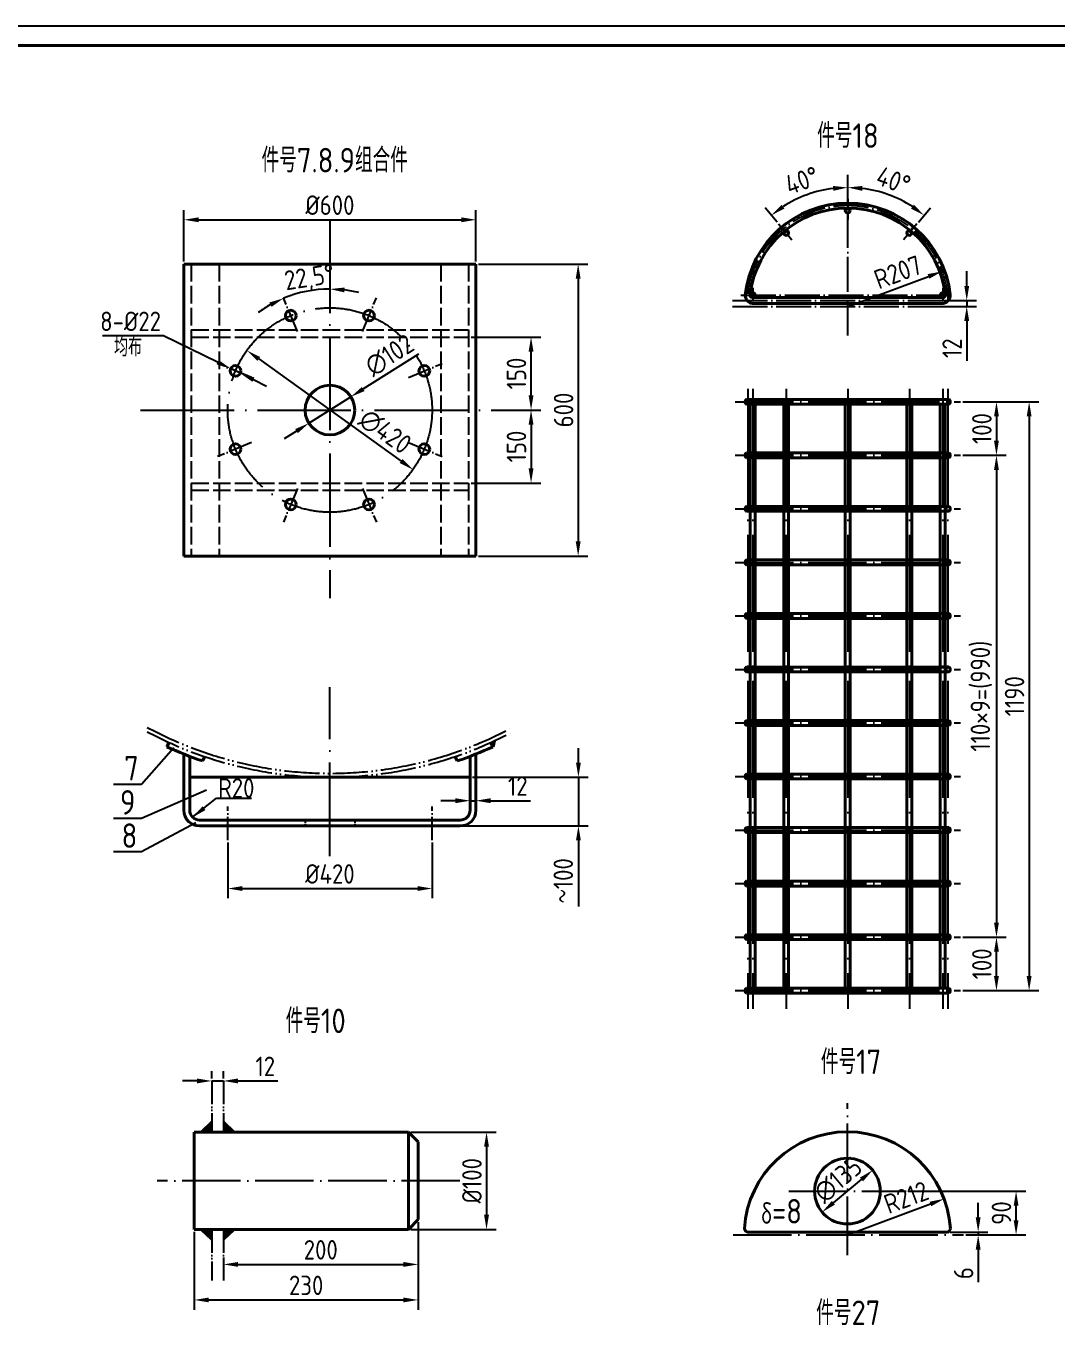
# Model space of a CAD drawing. Header units: millimetres. Extents: x 6220 to 53600, y -8031 to 13822.
# Drawn here: x 19425 to 21543, y -1611 to 1058 of the extents above; entities that cross this region are included whole.
import ezdxf

# ---------------------------------------------------------------- set-up
doc = ezdxf.new("R2010")
doc.units = ezdxf.units.MM
for name, pattern in [('ACAD_ISO02W100', [15, 12, -3]), ('ACAD_ISO04W100', [30, 24, -3, 0, -3]), ('ACAD_ISO05W100', [33, 24, -3, 0, -3, 0, -3])]:
    doc.linetypes.add(name, pattern=pattern)
for name, color, linetype in [('2', 3, 'Continuous'), ('双点画线', 7, 'ACAD_ISO05W100'), ('标注线', 1, 'Continuous'), ('虚线', 3, 'ACAD_ISO02W100'), ('轴线', 5, 'ACAD_ISO04W100')]:
    doc.layers.add(name, color=color, linetype=linetype)
doc.layers.add('粗线', color=7, linetype='Continuous', lineweight=40)
doc.layers.add('轮廓线', color=7, linetype='Continuous', lineweight=40)
doc.styles.add('GB', font='gbenor.shx', dxfattribs={"bigfont": 'gbcbig.shx'})
doc.dimstyles.new('ISO-25', dxfattribs={"dimtxt": 40, "dimasz": 30, "dimexe": 20, "dimexo": 5, "dimgap": 10, "dimtad": 1, "dimtxsty": 'GB', "dimcen": 2.5, "dimadec": 0, "dimazin": 0, "dimtfac": 1, "dimtmove": 0, "dimatfit": 0, "dimfxl": 0, "dimarcsym": 0})

# ---------------------------------------------------------------- blocks, each defined once
blk = doc.blocks.new('*D2')
at = {"layer": 'Defpoints', "color": 0}
for p in [(21307.3, 554), (21113.2, 482.1)]:
    blk.add_point(p, dxfattribs=at)
at = {"layer": '标注线', "color": 0, "lineweight": -2}
blk.add_line((21113.2, 482.1), (21279.2, 543.6), dxfattribs=at)
at = {"layer": '标注线', "color": 0}
blk.add_solid([(21277.5, 548.3), (21280.9, 538.9), (21307.3, 554)], dxfattribs=at)
at = {"layer": '标注线', "color": 0, "insert": (21216.3, 552.3), "char_height": 40, "attachment_point": 5, "rotation": 20.3436, "style": 'GB'}
blk.add_mtext('R207', dxfattribs=at)
blk = doc.blocks.new('*D3')
at = {"layer": 'Defpoints', "color": 0}
for p in [(21301.1, 494.1), (21301.1, 482.1), (21357.7, 494.1)]:
    blk.add_point(p, dxfattribs=at)
at = {"layer": '标注线', "color": 0, "lineweight": -2}
for p, q in [((21357.7, 524.1), (21357.7, 554.1)), ((21306.1, 494.1), (21377.7, 494.1)), ((21306.1, 482.1), (21377.7, 482.1)), ((21357.7, 494.1), (21357.7, 482.1)), ((21357.7, 452.1), (21357.7, 370.1))]:
    blk.add_line(p, q, dxfattribs=at)
at = {"layer": '标注线', "color": 0}
for points in [[(21352.7, 524.1), (21362.7, 524.1), (21357.7, 494.1)], [(21352.7, 452.1), (21362.7, 452.1), (21357.7, 482.1)]]:
    blk.add_solid(points, dxfattribs=at)
at = {"layer": '标注线', "color": 0, "insert": (21327.7, 396.1), "char_height": 40, "attachment_point": 5, "rotation": 90, "style": 'GB'}
blk.add_mtext('12', dxfattribs=at)
blk = doc.blocks.new('*D29')
at = {"layer": 'Defpoints', "color": 0}
for p in [(21113.2, 752.6), (21056.9, 719.7), (20971.2, 651.4), (20998.6, 618.6), (21113.2, 422)]:
    blk.add_point(p, dxfattribs=at)
at = {"layer": '标注线', "color": 0, "lineweight": -2}
blk.add_line((20968, 655.2), (20943.4, 684.5), dxfattribs=at)
blk.add_arc((21113.2, 482.1), 244.2, 97.0421, 122.9579, dxfattribs=at)
at = {"layer": '标注线', "color": 0}
for points in [[(21083, 729.5), (21083.6, 719.5), (21113.2, 726.3)], [(20983.3, 683), (20977.4, 691), (20956.2, 669.2)]]:
    blk.add_solid(points, dxfattribs=at)
at = {"layer": '标注线', "color": 0, "insert": (21019.1, 740.8), "char_height": 40, "attachment_point": 5, "rotation": 20, "style": 'GB'}
blk.add_mtext('40°', dxfattribs=at)
blk = doc.blocks.new('*D30')
at = {"layer": 'Defpoints', "color": 0}
for p in [(21113.2, 752.6), (21222.8, 700.3), (21255.3, 651.4), (21227.8, 618.6), (21113.2, 422)]:
    blk.add_point(p, dxfattribs=at)
at = {"layer": '标注线', "color": 0, "lineweight": -2}
blk.add_line((21258.5, 655.2), (21283.1, 684.5), dxfattribs=at)
blk.add_arc((21113.2, 482.1), 244.2, 57.0421, 82.9579, dxfattribs=at)
at = {"layer": '标注线', "color": 0}
for points in [[(21142.9, 719.5), (21143.5, 729.5), (21113.2, 726.3)], [(21249.1, 691), (21243.1, 683), (21270.2, 669.2)]]:
    blk.add_solid(points, dxfattribs=at)
at = {"layer": '标注线', "color": 0, "insert": (21207.4, 740.8), "char_height": 40, "attachment_point": 5, "rotation": 340, "style": 'GB'}
blk.add_mtext('40°', dxfattribs=at)
blk = doc.blocks.new('*D31')
at = {"layer": 'Defpoints', "color": 0}
for p in [(21344.6, 286), (21344.6, 176), (21418.8, 176)]:
    blk.add_point(p, dxfattribs=at)
at = {"layer": '标注线', "color": 0, "lineweight": -2}
for p, q in [((21349.6, 286), (21438.8, 286)), ((21418.8, 256), (21418.8, 206)), ((21349.6, 176), (21438.8, 176))]:
    blk.add_line(p, q, dxfattribs=at)
at = {"layer": '标注线', "color": 0}
for points in [[(21413.8, 256), (21423.8, 256), (21418.8, 286)], [(21413.8, 206), (21423.8, 206), (21418.8, 176)]]:
    blk.add_solid(points, dxfattribs=at)
at = {"layer": '标注线', "color": 0, "insert": (21388.8, 231), "char_height": 40, "attachment_point": 5, "rotation": 90, "style": 'GB'}
blk.add_mtext('100', dxfattribs=at)
blk = doc.blocks.new('*D32')
at = {"layer": 'Defpoints', "color": 0}
for p in [(21344.6, -814), (21418.8, -814), (21344.6, -924)]:
    blk.add_point(p, dxfattribs=at)
at = {"layer": '标注线', "color": 0, "lineweight": -2}
for p, q in [((21349.6, -814), (21438.8, -814)), ((21418.8, -894), (21418.8, -844)), ((21349.6, -924), (21438.8, -924))]:
    blk.add_line(p, q, dxfattribs=at)
at = {"layer": '标注线', "color": 0}
for points in [[(21413.8, -844), (21423.8, -844), (21418.8, -814)], [(21413.8, -894), (21423.8, -894), (21418.8, -924)]]:
    blk.add_solid(points, dxfattribs=at)
at = {"layer": '标注线', "color": 0, "insert": (21388.8, -869), "char_height": 40, "attachment_point": 5, "rotation": 90, "style": 'GB'}
blk.add_mtext('100', dxfattribs=at)
blk = doc.blocks.new('*D33')
at = {"layer": 'Defpoints', "color": 0}
for p in [(21344.6, 176), (21344.6, -814), (21418.8, -814)]:
    blk.add_point(p, dxfattribs=at)
at = {"layer": '标注线', "color": 0, "lineweight": -2}
for p, q in [((21349.6, 176), (21438.8, 176)), ((21418.8, 146), (21418.8, -784)), ((21349.6, -814), (21438.8, -814))]:
    blk.add_line(p, q, dxfattribs=at)
at = {"layer": '标注线', "color": 0}
for points in [[(21413.8, 146), (21423.8, 146), (21418.8, 176)], [(21413.8, -784), (21423.8, -784), (21418.8, -814)]]:
    blk.add_solid(points, dxfattribs=at)
at = {"layer": '标注线', "color": 0, "insert": (21387.7, -319), "char_height": 40, "attachment_point": 5, "rotation": 90, "style": 'GB'}
blk.add_mtext('110×9=(990)', dxfattribs=at)
blk = doc.blocks.new('*D34')
at = {"layer": 'Defpoints', "color": 0}
for p in [(21344.6, 286), (21344.6, -924), (21485.9, -924)]:
    blk.add_point(p, dxfattribs=at)
at = {"layer": '标注线', "color": 0, "lineweight": -2}
for p, q in [((21349.6, 286), (21505.9, 286)), ((21485.9, 256), (21485.9, -894)), ((21349.6, -924), (21505.9, -924))]:
    blk.add_line(p, q, dxfattribs=at)
at = {"layer": '标注线', "color": 0}
for points in [[(21480.9, 256), (21490.9, 256), (21485.9, 286)], [(21480.9, -894), (21490.9, -894), (21485.9, -924)]]:
    blk.add_solid(points, dxfattribs=at)
at = {"layer": '标注线', "color": 0, "insert": (21455.9, -319), "char_height": 40, "attachment_point": 5, "rotation": 90, "style": 'GB'}
blk.add_mtext('1190', dxfattribs=at)
blk = doc.blocks.new('*D35')
at = {"layer": 'Defpoints', "color": 0}
for p in [(20349.2, 660), (19749.2, 569.1), (20349.2, 569.1)]:
    blk.add_point(p, dxfattribs=at)
at = {"layer": '标注线', "color": 0, "lineweight": -2}
for p, q in [((19749.2, 574.1), (19749.2, 680)), ((20349.2, 574.1), (20349.2, 680)), ((19779.2, 660), (20319.2, 660))]:
    blk.add_line(p, q, dxfattribs=at)
at = {"layer": '标注线', "color": 0}
for points in [[(19779.2, 665), (19779.2, 655), (19749.2, 660)], [(20319.2, 665), (20319.2, 655), (20349.2, 660)]]:
    blk.add_solid(points, dxfattribs=at)
at = {"layer": '标注线', "color": 0, "insert": (20049.2, 690), "char_height": 40, "attachment_point": 5, "style": 'GB'}
blk.add_mtext('%%c600', dxfattribs=at)
blk = doc.blocks.new('*D36')
at = {"layer": 'Defpoints', "color": 0}
for p in [(20334.2, 419.1), (20462.5, 419.1), (20385.9, 269.1)]:
    blk.add_point(p, dxfattribs=at)
at = {"layer": '标注线', "color": 0, "lineweight": -2}
for p, q in [((20339.2, 419.1), (20482.5, 419.1)), ((20462.5, 299.1), (20462.5, 389.1)), ((20390.9, 269.1), (20482.5, 269.1))]:
    blk.add_line(p, q, dxfattribs=at)
at = {"layer": '标注线', "color": 0}
for points in [[(20457.5, 389.1), (20467.5, 389.1), (20462.5, 419.1)], [(20457.5, 299.1), (20467.5, 299.1), (20462.5, 269.1)]]:
    blk.add_solid(points, dxfattribs=at)
at = {"layer": '标注线', "color": 0, "insert": (20432.5, 344.1), "char_height": 40, "attachment_point": 5, "rotation": 90, "style": 'GB'}
blk.add_mtext('150', dxfattribs=at)
blk = doc.blocks.new('*D37')
at = {"layer": 'Defpoints', "color": 0}
for p in [(20385.9, 269.1), (20334.2, 119.1), (20462.5, 119.1)]:
    blk.add_point(p, dxfattribs=at)
at = {"layer": '标注线', "color": 0, "lineweight": -2}
for p, q in [((20390.9, 269.1), (20482.5, 269.1)), ((20462.5, 239.1), (20462.5, 149.1)), ((20339.2, 119.1), (20482.5, 119.1))]:
    blk.add_line(p, q, dxfattribs=at)
at = {"layer": '标注线', "color": 0}
for points in [[(20457.5, 239.1), (20467.5, 239.1), (20462.5, 269.1)], [(20457.5, 149.1), (20467.5, 149.1), (20462.5, 119.1)]]:
    blk.add_solid(points, dxfattribs=at)
at = {"layer": '标注线', "color": 0, "insert": (20432.5, 194.1), "char_height": 40, "attachment_point": 5, "rotation": 90, "style": 'GB'}
blk.add_mtext('150', dxfattribs=at)
blk = doc.blocks.new('*D38')
at = {"layer": 'Defpoints', "color": 0}
for p in [(20349.2, 569.1), (20349.2, -30.9), (20559.3, -30.9)]:
    blk.add_point(p, dxfattribs=at)
at = {"layer": '标注线', "color": 0, "lineweight": -2}
for p, q in [((20354.2, 569.1), (20579.3, 569.1)), ((20559.3, 539.1), (20559.3, -0.9)), ((20354.2, -30.9), (20579.3, -30.9))]:
    blk.add_line(p, q, dxfattribs=at)
at = {"layer": '标注线', "color": 0}
for points in [[(20554.3, 539.1), (20564.3, 539.1), (20559.3, 569.1)], [(20554.3, -0.9), (20564.3, -0.9), (20559.3, -30.9)]]:
    blk.add_solid(points, dxfattribs=at)
at = {"layer": '标注线', "color": 0, "insert": (20529.3, 269.1), "char_height": 40, "attachment_point": 5, "rotation": 90, "style": 'GB'}
blk.add_mtext('600', dxfattribs=at)
blk = doc.blocks.new('*D39')
at = {"layer": 'Defpoints', "color": 0}
for p in [(19878.6, 391.5), (20219.8, 146.7)]:
    blk.add_point(p, dxfattribs=at)
at = {"layer": '标注线', "color": 0, "lineweight": -2}
blk.add_line((19902.9, 374), (20195.4, 164.1), dxfattribs=at)
at = {"layer": '标注线', "color": 0}
for points in [[(19905.8, 378.1), (19900, 369.9), (19878.6, 391.5)], [(20198.3, 168.2), (20192.5, 160.1), (20219.8, 146.7)]]:
    blk.add_solid(points, dxfattribs=at)
at = {"layer": '标注线', "color": 0, "insert": (20162.7, 224.6), "char_height": 40, "attachment_point": 5, "rotation": 324.3409, "style": 'GB'}
blk.add_mtext('∅420', dxfattribs=at)
blk = doc.blocks.new('*D40')
at = {"layer": 'Defpoints', "color": 0}
for p in [(20092.3, 296.3), (20006, 241.9)]:
    blk.add_point(p, dxfattribs=at)
at = {"layer": '标注线', "color": 0, "lineweight": -2}
for p, q in [((20117.7, 312.3), (20232.2, 384.4)), ((20006, 241.9), (20092.3, 296.3)), ((19980.7, 225.9), (19955.3, 209.9))]:
    blk.add_line(p, q, dxfattribs=at)
at = {"layer": '标注线', "color": 0}
for points in [[(20115, 316.5), (20120.4, 308), (20092.3, 296.3)], [(19978, 230.1), (19983.3, 221.6), (20006, 241.9)]]:
    blk.add_solid(points, dxfattribs=at)
at = {"layer": '标注线', "color": 0, "insert": (20171.6, 381.7), "char_height": 40, "attachment_point": 5, "rotation": 32.2264, "style": 'GB'}
blk.add_mtext('∅102', dxfattribs=at)
blk = doc.blocks.new('*D41')
at = {"layer": 'Defpoints', "color": 0}
for p in [(19845.3, 354.2), (19865.1, 344.6)]:
    blk.add_point(p, dxfattribs=at)
at = {"layer": '标注线', "color": 0, "lineweight": -2}
for p, q in [((19707.3, 421.3), (19582, 421.3)), ((19818.3, 367.4), (19707.3, 421.3)), ((19865.1, 344.6), (19845.3, 354.2)), ((19892, 331.5), (19919, 318.4))]:
    blk.add_line(p, q, dxfattribs=at)
at = {"layer": '标注线', "color": 0}
for points in [[(19820.5, 371.9), (19816.1, 362.9), (19845.3, 354.2)], [(19894.2, 336), (19889.9, 327), (19865.1, 344.6)]]:
    blk.add_solid(points, dxfattribs=at)
at = {"layer": '标注线', "color": 0, "insert": (19639.6, 451.3), "char_height": 40, "attachment_point": 5, "style": 'GB'}
blk.add_mtext('8-%%c22', dxfattribs=at)
blk = doc.blocks.new('*D43')
at = {"layer": 'Defpoints', "color": 0}
for p in [(20337.2, -533.7), (20349.2, -533.7), (20349.2, -533.7)]:
    blk.add_point(p, dxfattribs=at)
at = {"layer": '标注线', "color": 0, "lineweight": -2}
for p, q in [((20307.2, -533.7), (20277.2, -533.7)), ((20337.2, -528.7), (20337.2, -513.7)), ((20337.2, -533.7), (20349.2, -533.7)), ((20349.2, -528.7), (20349.2, -513.7)), ((20379.2, -533.7), (20461.2, -533.7))]:
    blk.add_line(p, q, dxfattribs=at)
at = {"layer": '标注线', "color": 0}
for points in [[(20307.2, -528.7), (20307.2, -538.7), (20337.2, -533.7)], [(20379.2, -528.7), (20379.2, -538.7), (20349.2, -533.7)]]:
    blk.add_solid(points, dxfattribs=at)
at = {"layer": '标注线', "color": 0, "insert": (20435.2, -503.7), "char_height": 40, "attachment_point": 5, "style": 'GB'}
blk.add_mtext('12', dxfattribs=at)
blk = doc.blocks.new('*D44')
at = {"layer": 'Defpoints', "color": 0}
for p in [(20337.2, -485.5), (20317.2, -585.5), (20559.8, -585.5)]:
    blk.add_point(p, dxfattribs=at)
at = {"layer": '标注线', "color": 0, "lineweight": -2}
for p, q in [((20559.8, -455.5), (20559.8, -425.5)), ((20342.2, -485.5), (20579.8, -485.5)), ((20559.8, -485.5), (20559.8, -585.5)), ((20322.2, -585.5), (20579.8, -585.5)), ((20559.8, -615.5), (20559.8, -750.8))]:
    blk.add_line(p, q, dxfattribs=at)
at = {"layer": '标注线', "color": 0}
for points in [[(20554.8, -455.5), (20564.8, -455.5), (20559.8, -485.5)], [(20554.8, -615.5), (20564.8, -615.5), (20559.8, -585.5)]]:
    blk.add_solid(points, dxfattribs=at)
at = {"layer": '标注线', "color": 0, "insert": (20528.7, -698.1), "char_height": 40, "attachment_point": 5, "rotation": 90, "style": 'GB'}
blk.add_mtext('～100', dxfattribs=at)
blk = doc.blocks.new('*D45')
at = {"layer": 'Defpoints', "color": 0}
for p in [(19839.2, -614.6), (20259.2, -614.6), (20259.2, -714.2)]:
    blk.add_point(p, dxfattribs=at)
at = {"layer": '标注线', "color": 0, "lineweight": -2}
for p, q in [((19839.2, -619.6), (19839.2, -734.2)), ((20259.2, -619.6), (20259.2, -734.2)), ((19869.2, -714.2), (20229.2, -714.2))]:
    blk.add_line(p, q, dxfattribs=at)
at = {"layer": '标注线', "color": 0}
for points in [[(19869.2, -709.2), (19869.2, -719.2), (19839.2, -714.2)], [(20229.2, -709.2), (20229.2, -719.2), (20259.2, -714.2)]]:
    blk.add_solid(points, dxfattribs=at)
at = {"layer": '标注线', "color": 0, "insert": (20049.2, -684.2), "char_height": 40, "attachment_point": 5, "style": 'GB'}
blk.add_mtext('%%C420', dxfattribs=at)
blk = doc.blocks.new('*D46')
at = {"layer": 'Defpoints', "color": 0}
for p in [(21164.5, -1292.9), (21060.6, -1379.1)]:
    blk.add_point(p, dxfattribs=at)
at = {"layer": '标注线', "color": 0, "lineweight": -2}
blk.add_line((21083.7, -1360), (21141.4, -1312.1), dxfattribs=at)
at = {"layer": '标注线', "color": 0}
for points in [[(21138.2, -1308.2), (21144.6, -1315.9), (21164.5, -1292.9)], [(21080.5, -1356.1), (21086.9, -1363.8), (21060.6, -1379.1)]]:
    blk.add_solid(points, dxfattribs=at)
at = {"layer": '标注线', "color": 0, "insert": (21093.4, -1312.9), "char_height": 40, "attachment_point": 5, "rotation": 39.6577, "style": 'GB'}
blk.add_mtext('∅135', dxfattribs=at)
blk = doc.blocks.new('*D47')
at = {"layer": 'Defpoints', "color": 0}
for p in [(21311.2, -1351.9), (21112.5, -1426)]:
    blk.add_point(p, dxfattribs=at)
at = {"layer": '标注线', "color": 0, "lineweight": -2}
blk.add_line((21112.5, -1426), (21283.1, -1362.4), dxfattribs=at)
at = {"layer": '标注线', "color": 0}
blk.add_solid([(21281.3, -1357.7), (21284.8, -1367.1), (21311.2, -1351.9)], dxfattribs=at)
at = {"layer": '标注线', "color": 0, "insert": (21233.4, -1348.9), "char_height": 40, "attachment_point": 5, "rotation": 20.452, "style": 'GB'}
blk.add_mtext('R212', dxfattribs=at)
blk = doc.blocks.new('*D48')
at = {"layer": 'Defpoints', "color": 0}
for p in [(21318.5, -1420), (21350.9, -1426), (21381.2, -1426)]:
    blk.add_point(p, dxfattribs=at)
at = {"layer": '标注线', "color": 0, "lineweight": -2}
for p, q in [((21381.2, -1390), (21381.2, -1360)), ((21323.5, -1420), (21401.2, -1420)), ((21355.9, -1426), (21401.2, -1426)), ((21381.2, -1420), (21381.2, -1426)), ((21381.2, -1456), (21381.2, -1523))]:
    blk.add_line(p, q, dxfattribs=at)
at = {"layer": '标注线', "color": 0}
for points in [[(21376.2, -1390), (21386.2, -1390), (21381.2, -1420)], [(21376.2, -1456), (21386.2, -1456), (21381.2, -1426)]]:
    blk.add_solid(points, dxfattribs=at)
at = {"layer": '标注线', "color": 0, "insert": (21351.2, -1504.5), "char_height": 40, "attachment_point": 5, "rotation": 90, "style": 'GB'}
blk.add_mtext('6', dxfattribs=at)
blk = doc.blocks.new('*D49')
at = {"layer": 'Defpoints', "color": 0}
for p in [(21233.1, -1336), (21459.1, -1336), (21350.9, -1426)]:
    blk.add_point(p, dxfattribs=at)
at = {"layer": '标注线', "color": 0, "lineweight": -2}
for p, q in [((21238.1, -1336), (21479.1, -1336)), ((21459.1, -1396), (21459.1, -1366)), ((21355.9, -1426), (21479.1, -1426))]:
    blk.add_line(p, q, dxfattribs=at)
at = {"layer": '标注线', "color": 0}
for points in [[(21454.1, -1366), (21464.1, -1366), (21459.1, -1336)], [(21454.1, -1396), (21464.1, -1396), (21459.1, -1426)]]:
    blk.add_solid(points, dxfattribs=at)
at = {"layer": '标注线', "color": 0, "insert": (21429.1, -1381), "char_height": 40, "attachment_point": 5, "rotation": 90, "style": 'GB'}
blk.add_mtext('90', dxfattribs=at)
blk = doc.blocks.new('*D52')
at = {"layer": 'Defpoints', "color": 0}
for p in [(19806.4, -1109.6), (19830.4, -1109.6), (19830.4, -1109.6)]:
    blk.add_point(p, dxfattribs=at)
at = {"layer": '标注线', "color": 0, "lineweight": -2}
for p, q in [((19806.4, -1104.6), (19806.4, -1089.6)), ((19830.4, -1104.6), (19830.4, -1089.6)), ((19776.4, -1109.6), (19746.4, -1109.6)), ((19806.4, -1109.6), (19830.4, -1109.6)), ((19860.4, -1109.6), (19942.4, -1109.6))]:
    blk.add_line(p, q, dxfattribs=at)
at = {"layer": '标注线', "color": 0}
for points in [[(19776.4, -1104.6), (19776.4, -1114.6), (19806.4, -1109.6)], [(19860.4, -1104.6), (19860.4, -1114.6), (19830.4, -1109.6)]]:
    blk.add_solid(points, dxfattribs=at)
at = {"layer": '标注线', "color": 0, "insert": (19916.4, -1079.6), "char_height": 40, "attachment_point": 5, "style": 'GB'}
blk.add_mtext('12', dxfattribs=at)
blk = doc.blocks.new('*D53')
at = {"layer": 'Defpoints', "color": 0}
for p in [(20230.4, -1394.6), (19830.4, -1467.1), (20230.4, -1486.6)]:
    blk.add_point(p, dxfattribs=at)
at = {"layer": '标注线', "color": 0, "lineweight": -2}
for p, q in [((20230.4, -1399.6), (20230.4, -1506.6)), ((19830.4, -1472.1), (19830.4, -1506.6)), ((19860.4, -1486.6), (20200.4, -1486.6))]:
    blk.add_line(p, q, dxfattribs=at)
at = {"layer": '标注线', "color": 0}
for points in [[(19860.4, -1481.6), (19860.4, -1491.6), (19830.4, -1486.6)], [(20200.4, -1481.6), (20200.4, -1491.6), (20230.4, -1486.6)]]:
    blk.add_solid(points, dxfattribs=at)
at = {"layer": '标注线', "color": 0, "insert": (20030.4, -1456.6), "char_height": 40, "attachment_point": 5, "style": 'GB'}
blk.add_mtext('200', dxfattribs=at)
blk = doc.blocks.new('*D54')
at = {"layer": 'Defpoints', "color": 0}
for p in [(19770.4, -1414.6), (20230.4, -1399.6), (20230.4, -1559.6)]:
    blk.add_point(p, dxfattribs=at)
at = {"layer": '标注线', "color": 0, "lineweight": -2}
for p, q in [((20230.4, -1404.6), (20230.4, -1579.6)), ((19770.4, -1419.6), (19770.4, -1579.6)), ((19800.4, -1559.6), (20200.4, -1559.6))]:
    blk.add_line(p, q, dxfattribs=at)
at = {"layer": '标注线', "color": 0}
for points in [[(19800.4, -1554.6), (19800.4, -1564.6), (19770.4, -1559.6)], [(20200.4, -1554.6), (20200.4, -1564.6), (20230.4, -1559.6)]]:
    blk.add_solid(points, dxfattribs=at)
at = {"layer": '标注线', "color": 0, "insert": (20000.4, -1529.6), "char_height": 40, "attachment_point": 5, "style": 'GB'}
blk.add_mtext('230', dxfattribs=at)
blk = doc.blocks.new('*D55')
at = {"layer": 'Defpoints', "color": 0}
for p in [(20210.4, -1214.6), (20210.4, -1414.6), (20371, -1414.6)]:
    blk.add_point(p, dxfattribs=at)
at = {"layer": '标注线', "color": 0, "lineweight": -2}
for p, q in [((20215.4, -1214.6), (20391, -1214.6)), ((20371, -1244.6), (20371, -1384.6)), ((20215.4, -1414.6), (20391, -1414.6))]:
    blk.add_line(p, q, dxfattribs=at)
at = {"layer": '标注线', "color": 0}
for points in [[(20366, -1244.6), (20376, -1244.6), (20371, -1214.6)], [(20366, -1384.6), (20376, -1384.6), (20371, -1414.6)]]:
    blk.add_solid(points, dxfattribs=at)
at = {"layer": '标注线', "color": 0, "insert": (20341, -1314.6), "char_height": 40, "attachment_point": 5, "rotation": 90, "style": 'GB'}
blk.add_mtext('%%c100', dxfattribs=at)
blk = doc.blocks.new('*D67')
at = {"layer": 'Defpoints', "color": 0}
for p in [(20049.2, 660), (19984.8, 509.2), (19953.6, 499.8), (19982.3, 430.4), (20049.2, -117.7)]:
    blk.add_point(p, dxfattribs=at)
at = {"layer": '标注线', "color": 0, "lineweight": -2}
for start, end in [(90, 112.5), (76.1604, 83.0802), (119.4198, 126.3396)]:
    blk.add_arc((20049.2, 269.1), 248.6, start, end, dxfattribs=at)
at = {"layer": '标注线', "color": 0}
for points in [[(20078.8, 510.8), (20079.4, 520.8), (20049.2, 517.6)], [(19924.9, 490.1), (19929.3, 481.1), (19954.1, 498.7)]]:
    blk.add_solid(points, dxfattribs=at)
at = {"layer": '标注线', "color": 0, "insert": (20007.5, 537.9), "char_height": 40, "attachment_point": 5, "rotation": 8.8185, "style": 'GB'}
blk.add_mtext('22,5°', dxfattribs=at)

msp = doc.modelspace()

# ---------------------------------------------------------------- hatches: boundary and pattern name
at = {"layer": '粗线'}
h = msp.add_hatch(color=256, dxfattribs=at)
h.paths.add_polyline_path([(19749.004, -437.644), (19749.004, -445.037), (19744.287, -435.746, 0.00156917)])
h.paths.add_polyline_path([(19767.907, -444.909), (19761.004, -448.879), (19761.004, -442.319, 0.00227556)])
h.paths.add_polyline_path([(19800.028, -445.518), (19787.237, -451.784), (19791.85, -442.791, 0.00269412)])
h.paths.add_polyline_path([(19718.519, -413.794), (19713.95, -422.702), (19711.18, -410.42, 0.00252433)])
h = msp.add_hatch(color=256, dxfattribs=at)
h.paths.add_polyline_path([(20349.351, -437.644), (20349.351, -445.037), (20354.067, -435.746, -0.00156917)])
h.paths.add_polyline_path([(20330.448, -444.909), (20337.351, -448.879), (20337.351, -442.319, -0.00227556)])
h.paths.add_polyline_path([(20298.327, -445.518), (20311.117, -451.784), (20306.505, -442.791, -0.00269412)])
h.paths.add_polyline_path([(20379.835, -413.794), (20384.404, -422.702), (20387.175, -410.42, -0.00252433)])
for points in [[(19806.444, -1194.227), (19785.427, -1214.598), (19806.444, -1214.598)], [(19830.444, -1194.227), (19851.461, -1214.598), (19830.444, -1214.598)], [(19806.444, -1434.968), (19785.427, -1414.598), (19806.444, -1414.598)], [(19830.444, -1434.968), (19851.461, -1414.598), (19830.444, -1414.598)]]:
    msp.add_hatch(color=256, dxfattribs=at).paths.add_polyline_path(points)

# ---------------------------------------------------------------- linework, layer by layer
at = {"layer": '2'}
msp.add_line((16441.496, 1058.225), (23161.496, 1058.225), dxfattribs=at)
at = {"layer": '双点画线', "ltscale": 2}
for p, q in [((19806.444, -1109.6), (19806.444, -1214.598)), ((19830.444, -1109.6), (19830.444, -1214.598)), ((19806.444, -1414.598), (19806.444, -1519.595)), ((19830.444, -1414.598), (19830.444, -1519.595))]:
    msp.add_line(p, q, dxfattribs=at)
at = {"layer": '双点画线', "ltscale": 3}
for radius, start, end in [(792, 241.725154, 298.274846), (800, 242.032892, 297.967108)]:
    msp.add_arc((20049.177, 314.489), radius, start, end, dxfattribs=at)
at = {"layer": '标注线'}
for p, q in [((19662.248, -499.674), (19728.372, -424.529)), ((19604.547, -499.674), (19662.248, -499.674)), ((19662.021, -569.693), (19795.833, -511.465)), ((19816.396, -528.818), (19888.071, -528.818)), ((19604.32, -569.693), (19662.021, -569.693)), ((19662.021, -637.983), (19773.46, -578.547)), ((19604.32, -637.983), (19662.021, -637.983))]:
    msp.add_line(p, q, dxfattribs=at)
at = {"layer": '粗线'}
for p, q in [((19749.177, 569.074), (19749.177, -30.926)), ((19749.177, 569.074), (20349.177, 569.074)), ((20349.177, 569.074), (20349.177, -30.926)), ((20916.494, 500.081), (21309.97, 500.081)), ((20917.274, 488.081), (21309.191, 488.081)), ((20905.291, 290.968), (21321.173, 290.968)), ((20905.291, 280.968), (21321.173, 280.968)), ((20913.031, 280.968), (20913.031, -919.032)), ((20923.031, 280.968), (20923.031, -919.032)), ((20981.603, 280.968), (20981.603, -919.032)), ((20991.603, 280.968), (20991.603, -919.032)), ((21108.232, 280.968), (21108.232, -919.032)), ((21118.232, 280.968), (21118.232, -919.032)), ((21234.861, 280.968), (21234.861, -919.032)), ((21244.861, 280.968), (21244.861, -919.032)), ((21303.433, 280.968), (21303.433, -919.032)), ((21313.433, 280.968), (21313.433, -919.032)), ((20905.291, 180.968), (21321.173, 180.968)), ((20905.291, 170.968), (21321.173, 170.968)), ((20905.291, 70.968), (21321.173, 70.968)), ((20905.291, 60.968), (21321.173, 60.968)), ((19749.177, -30.926), (20349.177, -30.926)), ((20905.291, -39.032), (21321.173, -39.032)), ((20905.291, -49.032), (21321.173, -49.032)), ((20905.291, -149.032), (21321.173, -149.032)), ((20905.291, -159.032), (21321.173, -159.032)), ((20905.291, -259.032), (21321.173, -259.032)), ((20905.291, -269.032), (21321.173, -269.032)), ((20905.291, -369.032), (21321.173, -369.032)), ((20905.291, -379.032), (21321.173, -379.032)), ((19714.124, -422.965), (19718.692, -414.057)), ((20384.231, -422.965), (20379.662, -414.057)), ((20384.404, -422.702), (20387.175, -410.42)), ((19749.177, -437.907), (19749.177, -553.511)), ((19761.177, -553.511), (19761.177, -442.582)), ((19787.411, -452.048), (19791.979, -443.139)), ((20310.944, -452.048), (20306.375, -443.139)), ((20337.177, -553.511), (20337.177, -442.582)), ((20349.177, -437.907), (20349.177, -553.511)), ((20905.291, -479.032), (21321.173, -479.032)), ((19761.177, -485.511), (20337.177, -485.511)), ((20905.291, -489.032), (21321.173, -489.032)), ((19781.177, -573.511), (20317.177, -573.511)), ((19781.177, -585.511), (20317.177, -585.511)), ((20905.291, -589.032), (21321.173, -589.032)), ((20905.291, -599.032), (21321.173, -599.032)), ((20905.291, -699.032), (21321.173, -699.032)), ((20905.291, -709.032), (21321.173, -709.032)), ((20905.291, -809.032), (21321.173, -809.032)), ((20905.291, -819.032), (21321.173, -819.032)), ((20905.291, -919.032), (21321.173, -919.032)), ((20905.291, -929.032), (21321.173, -929.032)), ((19785.427, -1214.598), (19806.444, -1194.227)), ((19851.461, -1214.598), (19830.444, -1194.227)), ((19770.444, -1214.598), (20210.444, -1214.598)), ((19770.444, -1214.598), (19770.444, -1414.598)), ((20210.444, -1214.598), (20210.444, -1414.598)), ((20210.444, -1214.598), (20230.444, -1234.598)), ((20230.444, -1234.598), (20230.444, -1394.598)), ((19770.444, -1414.598), (20210.444, -1414.598)), ((19785.427, -1414.598), (19806.444, -1434.968)), ((19851.461, -1414.598), (19830.444, -1434.968)), ((20210.444, -1414.598), (20230.444, -1394.598)), ((20906.617, -1420.021), (21318.482, -1420.021))]:
    msp.add_line(p, q, dxfattribs=at)
for centre, radius in [((21113.232, 679.081), 5), ((20986.603, 632.992), 5), ((21239.861, 632.992), 5), ((20918.031, 505.081), 5), ((21308.433, 505.081), 5), ((19968.814, 463.089), 11), ((20129.541, 463.089), 11), ((19855.163, 349.437), 11), ((20243.192, 349.437), 11), ((20049.177, 269.074), 51), ((19855.163, 188.71), 11), ((20243.192, 188.71), 11), ((19968.814, 75.059), 11), ((20129.541, 75.059), 11), ((21112.55, -1336.021), 67.5)]:
    msp.add_circle(centre, radius, dxfattribs=at)
for centre, radius, start, end in [((21113.232, 482.081), 212, 6.40689, 173.59311), ((21113.232, 482.081), 202, 6.734004, 173.265996), ((20919.982, 505.3), 17.431, 178.56205, 261.062326), ((20918.082, 505.32), 5.475, 175.318125, 253.139552), ((21306.483, 505.3), 17.431, 278.937674, 1.43795), ((21308.382, 505.32), 5.475, 286.860448, 4.681875), ((20908.494, 285.968), 5.938, 122.64301, 237.35699), ((21317.97, 285.968), 5.938, 302.64301, 57.35699), ((20908.494, 175.968), 5.938, 122.64301, 237.35699), ((21317.97, 175.968), 5.938, 302.64301, 57.35699), ((20908.494, 65.968), 5.938, 122.64301, 237.35699), ((21317.97, 65.968), 5.938, 302.64301, 57.35699), ((20908.494, -44.032), 5.938, 122.64301, 237.35699), ((21317.97, -44.032), 5.938, 302.64301, 57.35699), ((20908.494, -154.032), 5.938, 122.64301, 237.35699), ((21317.97, -154.032), 5.938, 302.64301, 57.35699), ((20908.494, -264.032), 5.938, 122.64301, 237.35699), ((21317.97, -264.032), 5.938, 302.64301, 57.35699), ((20908.494, -374.032), 5.938, 122.64301, 237.35699), ((21317.97, -374.032), 5.938, 302.64301, 57.35699), ((20049.177, 314.489), 810, 245.565902, 251.145336), ((20049.177, 314.489), 810, 288.854664, 294.434098), ((20908.494, -484.032), 5.938, 122.64301, 237.35699), ((21317.97, -484.032), 5.938, 302.64301, 57.35699), ((19781.177, -553.511), 32, 180, 270), ((19781.177, -553.511), 20, 180, 270), ((20317.177, -553.511), 20, 270, 0), ((20317.177, -553.511), 32, 270, 0), ((20908.494, -594.032), 5.938, 122.64301, 237.35699), ((21317.97, -594.032), 5.938, 302.64301, 57.35699), ((20908.494, -704.032), 5.938, 122.64301, 237.35699), ((21317.97, -704.032), 5.938, 302.64301, 57.35699), ((20908.494, -814.032), 5.938, 122.64301, 237.35699), ((21317.97, -814.032), 5.938, 302.64301, 57.35699), ((20908.494, -924.032), 5.938, 122.64301, 237.35699), ((21317.97, -924.032), 5.938, 302.64301, 57.35699), ((21112.55, -1426.021), 212, 3.63506, 176.36494), ((20910.178, -1411.462), 9.27, 186.923282, 247.40741), ((21314.921, -1411.462), 9.27, 292.59259, 353.076718)]:
    msp.add_arc(centre, radius, start, end, dxfattribs=at)
at = {"layer": '虚线', "ltscale": 3}
for p, q in [((19764.177, 569.074), (19764.177, -30.926)), ((19821.327, 569.074), (19821.327, -30.926)), ((20277.028, 569.074), (20277.028, -30.926)), ((20334.177, 569.074), (20334.177, -30.926)), ((19764.177, 434.074), (20334.177, 434.074)), ((19764.177, 419.074), (20334.177, 419.074)), ((19764.177, 119.074), (20334.177, 119.074)), ((19764.177, 104.074), (20334.177, 104.074))]:
    msp.add_line(p, q, dxfattribs=at)
at = {"layer": '虚线', "ltscale": 0.5}
for p, q in [((19998.177, -573.511), (19998.177, -585.511)), ((20100.177, -573.511), (20100.177, -585.511))]:
    msp.add_line(p, q, dxfattribs=at)
at = {"layer": '轮廓线'}
msp.add_line((23121.496, 1018.225), (16642.388, 1018.225), dxfattribs=at)
at = {"layer": '轴线', "ltscale": 3}
for p, q in [((21113.232, 421.97), (21113.232, 752.561)), ((20876.181, 494.081), (21350.283, 494.081)), ((20876.181, 482.081), (21357.718, 482.081)), ((20893.687, 505.32), (21332.803, 505.32))]:
    msp.add_line(p, q, dxfattribs=at)
at = {"layer": '轴线'}
for p, q in [((21113.232, 703.062), (21113.232, 660.347)), ((20971.188, 651.362), (20998.645, 618.64)), ((21255.276, 651.362), (21227.819, 618.64))]:
    msp.add_line(p, q, dxfattribs=at)
at = {"layer": '轴线', "ltscale": 8}
for p, q in [((20049.177, 659.977), (20049.177, -117.674)), ((19660.357, 269.074), (20437.997, 269.074)), ((20049.177, -647.362), (20049.177, -300.102))]:
    msp.add_line(p, q, dxfattribs=at)
at = {"layer": '轴线', "ltscale": 0.5}
for p, q in [((20918.031, 520.161), (20918.031, 490.479)), ((21308.433, 520.161), (21308.433, 490.479))]:
    msp.add_line(p, q, dxfattribs=at)
at = {"layer": '轴线', "ltscale": 2}
for p, q in [((19982.335, 430.446), (19953.598, 499.822)), ((20116.02, 430.446), (20144.756, 499.822)), ((19887.805, 335.916), (19818.429, 364.653)), ((20210.549, 335.916), (20279.925, 364.653)), ((19887.805, 202.231), (19818.429, 173.495)), ((20210.549, 202.231), (20279.925, 173.495)), ((19982.335, 107.702), (19953.598, 38.326)), ((20116.02, 107.702), (20144.756, 38.326)), ((19839.177, -614.582), (19839.177, -545.451)), ((20259.177, -614.582), (20259.177, -545.451))]:
    msp.add_line(p, q, dxfattribs=at)
at = {"layer": '轴线', "ltscale": 10}
for p, q in [((20907.703, 312.527), (20907.703, -961.273)), ((20918.031, 312.527), (20918.031, -961.273)), ((20986.603, 312.527), (20986.603, -961.273)), ((21113.232, 312.527), (21113.232, -961.273)), ((21239.861, 312.527), (21239.861, -961.273)), ((21308.433, 312.527), (21308.433, -961.273)), ((21318.761, 312.527), (21318.761, -961.273))]:
    msp.add_line(p, q, dxfattribs=at)
at = {"layer": '轴线', "ltscale": 5}
for p, q in [((20881.821, 285.968), (21344.643, 285.968)), ((20881.821, 175.968), (21344.643, 175.968)), ((20881.821, 65.968), (21344.643, 65.968)), ((20881.821, -44.032), (21344.643, -44.032)), ((20881.821, -154.032), (21344.643, -154.032)), ((20881.821, -264.032), (21344.643, -264.032)), ((20881.821, -374.032), (21344.643, -374.032)), ((20881.821, -484.032), (21344.643, -484.032)), ((20881.821, -594.032), (21344.643, -594.032)), ((20881.821, -704.032), (21344.643, -704.032)), ((20881.821, -814.032), (21344.643, -814.032)), ((20881.821, -924.032), (21344.643, -924.032)), ((21112.55, -1467.254), (21112.55, -1155.541)), ((20315.969, -1314.598), (19694.554, -1314.598)), ((20991.954, -1336.021), (21233.145, -1336.021)), ((20877.918, -1426.021), (21350.873, -1426.021))]:
    msp.add_line(p, q, dxfattribs=at)
at = {"layer": '轴线', "ltscale": 8}
msp.add_circle((20049.177, 269.074), 210, dxfattribs=at)
at = {"layer": '轴线', "ltscale": 3}
msp.add_arc((21113.232, 482.081), 207, 3.323358, 176.676642, dxfattribs=at)

# ---------------------------------------------------------------- texts
at = {"layer": '标注线', "attachment_point": 1, "style": 'GB'}
for s, insert, char_height, width in [('件号18', (21050.359, 858.118), 50.4, 156.88), ('件号7.8.9组合件', (19908.745, 807.696), 50.4, 503.9873), ('均布', (19605.6, 419.194), 40, 156.88), ('7', (19626.401, -441.909), 50.4, 156.88), ('R20', (19819.414, -487.654), 40, 156.88), ('9', (19617.931, -511.928), 50.4, 156.88), ('\\pt0;8', (19621.097, -580.218), 50.4, 156.88), ('件号10', (19958.257, -960.917), 50.4, 156.88), ('件号17', (21057.993, -1044.974), 50.4, 156.88), ('{\\fFangSong_GB2312|b0|i0|c134|p0;\\H0.7937x;\\W0.7;δ}=8', (20934.981, -1352.126), 50.4, 156.88), ('件号27', (21048.346, -1560.722), 50.4, 156.88)]:
    msp.add_mtext(s, dxfattribs=dict(at, insert=insert, char_height=char_height, width=width))

# ---------------------------------------------------------------- dimensions: what is measured, and where the dimension line sits
at = {"layer": '标注线'}
for base, line2, picture, middle in [((21056.906, 719.738), ((20971.188, 651.362), (20998.645, 618.64)), '*D29', (21019.059, 740.819)), ((21222.847, 700.342), ((21255.276, 651.362), (21227.819, 618.64)), '*D30', (21207.405, 740.819))]:
    dim = msp.add_angular_dim_2l(base=base, line1=((21113.232, 421.97), (21113.232, 752.561)), line2=line2, dimstyle='ISO-25', dxfattribs=at)
    dim.commit()
    dim.dimension.update_dxf_attribs({"geometry": picture, "text_midpoint": middle})
for base, p1, p2, text, picture, middle in [((20349.177, 659.977), (19749.177, 569.074), (20349.177, 569.074), '%%c600', '*D35', (20049.177, 689.977)), ((20259.177, -714.192), (19839.177, -614.582), (20259.177, -614.582), '%%C420', '*D45', (20049.177, -684.192)), ((19830.444, -1109.6), (19806.444, -1109.6), (19830.444, -1109.6), '12', '*D52', (19916.445, -1079.6)), ((20230.444, -1559.609), (19770.444, -1414.598), (20230.444, -1399.598), '230', '*D54', (20000.444, -1529.609)), ((20230.444, -1486.558), (19830.444, -1467.096), (20230.444, -1394.598), '200', '*D53', (20030.444, -1456.558))]:
    dim = msp.add_linear_dim(base=base, p1=p1, p2=p2, text=text, dimstyle='ISO-25', dxfattribs=at)
    dim.commit()
    dim.dimension.update_dxf_attribs({"geometry": picture, "text_midpoint": middle})
dim = msp.add_angular_dim_2l(base=(19984.848, 509.155), line1=((20049.177, 659.977), (20049.177, -117.674)), line2=((19982.335, 430.446), (19953.598, 499.822)), dimstyle='ISO-25', override={"dimexe": 50, "dimgap": 1, "dimadec": 1}, dxfattribs=at)
dim.commit()
dim.dimension.update_dxf_attribs({"geometry": '*D67', "text_midpoint": (20011.073, 514.686), "dimtype": 162})
for center, mpoint, picture, middle in [((21113.232, 482.081), (21307.32, 554.044), '*D2', (21226.727, 524.162)), ((21112.55, -1426.021), (21311.186, -1351.943), '*D47', (21243.855, -1377.053))]:
    dim = msp.add_radius_dim(center=center, mpoint=mpoint, dimstyle='ISO-25', dxfattribs=at)
    dim.commit()
    dim.dimension.update_dxf_attribs({"geometry": picture, "text_midpoint": middle, "dimtype": 164})
for base, p1, p2, angle, picture, middle in [((20559.282, -30.926), (20349.177, 569.074), (20349.177, -30.926), 90, '*D38', (20529.282, 269.074)), ((20462.505, 419.074), (20385.936, 269.074), (20334.177, 419.074), 90, '*D36', (20432.505, 344.074)), ((20462.505, 119.074), (20385.936, 269.074), (20334.177, 119.074), 270, '*D37', (20432.505, 194.074)), ((21459.092, -1336.021), (21350.873, -1426.021), (21233.145, -1336.021), 90, '*D49', (21429.092, -1381.021)), ((21381.186, -1426.021), (21318.482, -1420.021), (21350.873, -1426.021), 90, '*D48', (21351.186, -1504.512))]:
    dim = msp.add_linear_dim(base=base, p1=p1, p2=p2, angle=angle, dimstyle='ISO-25', dxfattribs=at)
    dim.commit()
    dim.dimension.update_dxf_attribs({"geometry": picture, "text_midpoint": middle})
dim = msp.add_linear_dim(base=(21357.718, 494.081), p1=(21301.073, 482.081), p2=(21301.073, 494.081), angle=90, dimstyle='ISO-25', dxfattribs=at)
dim.commit()
dim.dimension.update_dxf_attribs({"geometry": '*D3', "text_midpoint": (21357.718, 396.08), "dimtype": 160})
dim = msp.add_diameter_dim_2p(p1=(19865.056, 344.628), p2=(19845.269, 354.246), text='8-%%c22', dimstyle='ISO-25', override={"dimtoh": 1}, dxfattribs=at)
dim.commit()
dim.dimension.update_dxf_attribs({"geometry": '*D41', "text_midpoint": (19639.626, 421.314), "dimtype": 163})
for p1, p2, picture, middle in [((20006.034, 241.877), (20092.321, 296.27), '*D40', (20187.632, 356.352)), ((19878.552, 391.496), (20219.802, 146.652), '*D39', (20145.193, 200.184))]:
    dim = msp.add_diameter_dim_2p(p1=p1, p2=p2, dimstyle='ISO-25', dxfattribs=at)
    dim.commit()
    dim.dimension.update_dxf_attribs({"geometry": picture, "text_midpoint": middle, "dimtype": 163})
for base, p1, p2, text, picture, middle in [((21418.801, 175.968), (21344.643, 285.968), (21344.643, 175.968), '100', '*D31', (21388.801, 230.968)), ((21485.853, -924.032), (21344.643, 285.968), (21344.643, -924.032), '1190', '*D34', (21455.853, -319.032)), ((21418.801, -814.032), (21344.643, 175.968), (21344.643, -814.032), '110×9=(990)', '*D33', (21387.698, -319.032)), ((20559.808, -585.511), (20337.177, -485.511), (20317.177, -585.511), '～100', '*D44', (20528.705, -698.147)), ((21418.801, -814.032), (21344.643, -924.032), (21344.643, -814.032), '100', '*D32', (21388.801, -869.032)), ((20370.994, -1414.598), (20210.444, -1214.598), (20210.444, -1414.598), '%%c100', '*D55', (20340.994, -1314.598))]:
    dim = msp.add_linear_dim(base=base, p1=p1, p2=p2, angle=90, text=text, dimstyle='ISO-25', dxfattribs=at)
    dim.commit()
    dim.dimension.update_dxf_attribs({"geometry": picture, "text_midpoint": middle})
dim = msp.add_linear_dim(base=(20349.177, -533.688), p1=(20337.177, -533.688), p2=(20349.177, -533.688), dimstyle='ISO-25', dxfattribs=at)
dim.commit()
dim.dimension.update_dxf_attribs({"geometry": '*D43', "text_midpoint": (20435.178, -503.688)})
dim = msp.add_diameter_dim_2p(p1=(21060.583, -1379.099), p2=(21164.516, -1292.942), dimstyle='ISO-25', dxfattribs=at)
dim.commit()
dim.dimension.update_dxf_attribs({"geometry": '*D46', "text_midpoint": (21093.404, -1312.925)})

# ---------------------------------------------------------------- leaders
msp.add_leader([(19767.035, -567.653), (19816.396, -528.818)], dimstyle='ISO-25', override={"dimgap": 10, "dimtad": 0}, dxfattribs=at)

doc.saveas('drawing.dxf')
